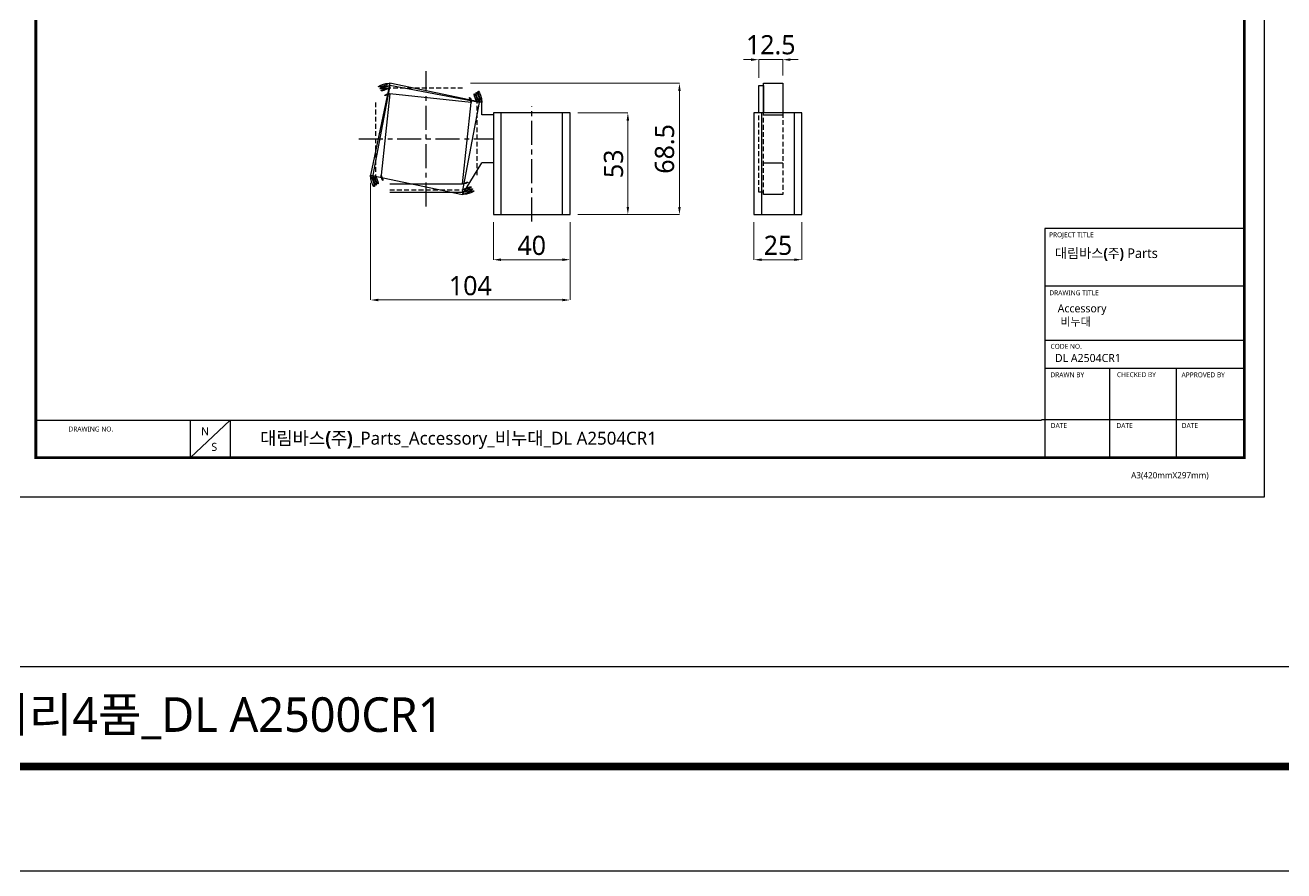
# Model space of a CAD drawing. Extents: x 16296675204 to 16296683393, y -37409618576 to -37409617244.
# Drawn here: x 16296678684 to 16296679340, y -37409618576 to -37409618135 of the extents above; entities that cross this region are included whole.
import ezdxf

# ---------------------------------------------------------------- set-up
doc = ezdxf.new("R2010")
doc.units = 0
doc.header["$LTSCALE"] = 10
doc.header["$MEASUREMENT"] = 0
doc.header["$PDMODE"] = 3
doc.header["$PDSIZE"] = -10
doc.linetypes.add('CENTER', pattern=[2, 1.25, -0.25, 0.25, -0.25])
doc.linetypes.add('HIDDEN', pattern=[0.375, 0.25, -0.125])
doc.layers.get('0').update_dxf_attribs({"linetype": 'CONTINUOUS'})
doc.layers.get('DEFPOINTS').update_dxf_attribs({"linetype": 'CONTINUOUS'})
doc.layers.add('2', color=2, linetype='HIDDEN')
doc.styles.add('Daelim Dimension', font='NanumGothic.ttf')
doc.dimstyles.new('DEFAULT', dxfattribs={"dimscale": 2, "dimtxt": 2, "dimasz": 2, "dimexe": 0, "dimexo": 2, "dimgap": 1, "dimtad": 1, "dimdec": 1, "dimzin": 9, "dimdsep": 46, "dimtxsty": 'Daelim Dimension', "dimcen": 0.5, "dimclrd": 252, "dimclre": 252, "dimclrt": 3, "dimadec": 1, "dimazin": 0, "dimtfac": 1, "dimtdec": 1, "dimtix": 1, "dimtmove": 0, "dimatfit": 3, "dimfxl": 1, "dimtolj": 1, "dimtzin": 1, "dimlwd": 9, "dimlwe": 9, "dimarcsym": 0})

# ---------------------------------------------------------------- blocks, each defined once
blk = doc.blocks.new('*D56')
at = {"color": 5, "lineweight": 9, "transparency": 16777216}
for p, q in [((16296678928.245911, -37409618237.893242), (16296678928.245911, -37409618257.393242)), ((16296678968.245911, -37409618237.893242), (16296678968.245911, -37409618257.393242)), ((16296678964.245911, -37409618257.393242), (16296678932.245911, -37409618257.393242))]:
    blk.add_line(p, q, dxfattribs=at)
at = {"color": 5, "transparency": 16777216}
for points in [[(16296678932.245911, -37409618256.726578), (16296678932.245911, -37409618258.059914), (16296678928.245911, -37409618257.393242)], [(16296678964.245911, -37409618256.726578), (16296678964.245911, -37409618258.059914), (16296678968.245911, -37409618257.393242)]]:
    blk.add_solid(points, dxfattribs=at)
at = {"layer": 'DEFPOINTS', "color": 0, "transparency": 16777216}
for p in [(16296678928.245911, -37409618233.893242), (16296678968.245911, -37409618233.893242), (16296678928.245911, -37409618257.393242)]:
    blk.add_point(p, dxfattribs=at)
at = {"color": 7, "transparency": 16777216, "insert": (16296678948.245911, -37409618249.985519), "char_height": 10, "attachment_point": 5, "style": 'Daelim Dimension'}
blk.add_mtext('\\A1;40', dxfattribs=at)
blk = doc.blocks.new('*D57')
at = {"color": 5, "lineweight": 9, "transparency": 16777216}
for p, q in [((16296678972.24592, -37409618180.89326), (16296678998.36721, -37409618180.89326)), ((16296678998.36721, -37409618229.89326), (16296678998.36721, -37409618184.89326)), ((16296678972.24592, -37409618233.89326), (16296678998.36721, -37409618233.89326))]:
    blk.add_line(p, q, dxfattribs=at)
at = {"color": 5, "transparency": 16777216}
for points in [[(16296678997.70054, -37409618184.89326), (16296678999.03388, -37409618184.89326), (16296678998.36721, -37409618180.89326)], [(16296678997.70054, -37409618229.89326), (16296678999.03388, -37409618229.89326), (16296678998.36721, -37409618233.89326)]]:
    blk.add_solid(points, dxfattribs=at)
at = {"layer": 'DEFPOINTS', "color": 0, "transparency": 16777216}
for p in [(16296678968.24592, -37409618180.89326), (16296678998.36721, -37409618180.89326), (16296678968.24592, -37409618233.89326)]:
    blk.add_point(p, dxfattribs=at)
at = {"color": 7, "transparency": 16777216, "insert": (16296678990.91655, -37409618207.39325), "char_height": 10, "attachment_point": 5, "rotation": 90, "style": 'Daelim Dimension'}
blk.add_mtext('\\A1;53', dxfattribs=at)
blk = doc.blocks.new('*D58')
at = {"color": 5, "lineweight": 9, "transparency": 16777216}
for p, q in [((16296679064.11701, -37409618237.893242), (16296679064.11701, -37409618257.393242)), ((16296679089.11701, -37409618237.893242), (16296679089.11701, -37409618257.393242)), ((16296679085.11701, -37409618257.393242), (16296679068.11701, -37409618257.393242))]:
    blk.add_line(p, q, dxfattribs=at)
at = {"color": 5, "transparency": 16777216}
for points in [[(16296679068.11701, -37409618256.726578), (16296679068.11701, -37409618258.059914), (16296679064.11701, -37409618257.393242)], [(16296679085.11701, -37409618256.726578), (16296679085.11701, -37409618258.059914), (16296679089.11701, -37409618257.393242)]]:
    blk.add_solid(points, dxfattribs=at)
at = {"layer": 'DEFPOINTS', "color": 0, "transparency": 16777216}
for p in [(16296679064.11701, -37409618233.893242), (16296679089.11701, -37409618233.893242), (16296679064.11701, -37409618257.393242)]:
    blk.add_point(p, dxfattribs=at)
at = {"color": 7, "transparency": 16777216, "insert": (16296679076.61701, -37409618249.949753), "char_height": 10, "attachment_point": 5, "style": 'Daelim Dimension'}
blk.add_mtext('\\A1;25', dxfattribs=at)
blk = doc.blocks.new('*D59')
at = {"color": 5, "lineweight": 9, "transparency": 16777216}
for p, q in [((16296678864.245911, -37409618217.393242), (16296678864.245911, -37409618278.393242)), ((16296678968.245911, -37409618237.893242), (16296678968.245911, -37409618278.393242)), ((16296678964.245911, -37409618278.393242), (16296678868.245911, -37409618278.393242))]:
    blk.add_line(p, q, dxfattribs=at)
at = {"color": 5, "transparency": 16777216}
for points in [[(16296678868.245911, -37409618277.726578), (16296678868.245911, -37409618279.059914), (16296678864.245911, -37409618278.393242)], [(16296678964.245911, -37409618277.726578), (16296678964.245911, -37409618279.059914), (16296678968.245911, -37409618278.393242)]]:
    blk.add_solid(points, dxfattribs=at)
at = {"layer": 'DEFPOINTS', "color": 0, "transparency": 16777216}
for p in [(16296678864.245911, -37409618213.393242), (16296678968.245911, -37409618233.893242), (16296678864.245911, -37409618278.393242)]:
    blk.add_point(p, dxfattribs=at)
at = {"color": 7, "transparency": 16777216, "insert": (16296678916.245911, -37409618270.985519), "char_height": 10, "attachment_point": 5, "style": 'Daelim Dimension'}
blk.add_mtext('\\A1;104', dxfattribs=at)
blk = doc.blocks.new('*D60')
at = {"color": 5, "lineweight": 9, "transparency": 16777216}
for p, q in [((16296678916.24592, -37409618165.39326), (16296679025.26181, -37409618165.39326)), ((16296679025.26181, -37409618229.89326), (16296679025.26181, -37409618169.39326)), ((16296678972.24592, -37409618233.89326), (16296679025.26181, -37409618233.89326))]:
    blk.add_line(p, q, dxfattribs=at)
at = {"color": 5, "transparency": 16777216}
for points in [[(16296679024.59514, -37409618169.39326), (16296679025.92847, -37409618169.39326), (16296679025.26181, -37409618165.39326)], [(16296679024.59514, -37409618229.89326), (16296679025.92847, -37409618229.89326), (16296679025.26181, -37409618233.89326)]]:
    blk.add_solid(points, dxfattribs=at)
at = {"layer": 'DEFPOINTS', "color": 0, "transparency": 16777216}
for p in [(16296678912.24592, -37409618165.39326), (16296679025.26181, -37409618165.39326), (16296678968.24592, -37409618233.89326)]:
    blk.add_point(p, dxfattribs=at)
at = {"color": 7, "transparency": 16777216, "insert": (16296679017.56079, -37409618199.64325), "char_height": 10, "attachment_point": 5, "rotation": 90, "style": 'Daelim Dimension'}
blk.add_mtext('\\A1;68.5', dxfattribs=at)
blk = doc.blocks.new('*D65')
at = {"color": 5, "lineweight": 9, "transparency": 16777216}
for p, q in [((16296679062.61701, -37409618153.112389), (16296679058.61701, -37409618153.112389)), ((16296679066.61701, -37409618162.643242), (16296679066.61701, -37409618153.112389)), ((16296679066.61701, -37409618153.112389), (16296679079.11701, -37409618153.112389)), ((16296679079.11701, -37409618161.393242), (16296679079.11701, -37409618153.112389)), ((16296679083.11701, -37409618153.112389), (16296679087.11701, -37409618153.112389))]:
    blk.add_line(p, q, dxfattribs=at)
at = {"color": 5, "transparency": 16777216}
for points in [[(16296679062.61701, -37409618152.445717), (16296679062.61701, -37409618153.779053), (16296679066.61701, -37409618153.112389)], [(16296679083.11701, -37409618152.445717), (16296679083.11701, -37409618153.779053), (16296679079.11701, -37409618153.112389)]]:
    blk.add_solid(points, dxfattribs=at)
at = {"layer": 'DEFPOINTS', "color": 0, "transparency": 16777216}
for p in [(16296679079.11701, -37409618153.112389), (16296679079.11701, -37409618165.393242), (16296679066.61701, -37409618166.643242)]:
    blk.add_point(p, dxfattribs=at)
at = {"color": 7, "transparency": 16777216, "insert": (16296679072.86701, -37409618145.411377), "char_height": 10, "attachment_point": 5, "style": 'Daelim Dimension'}
blk.add_mtext('\\A1;12.5', dxfattribs=at)

msp = doc.modelspace()

# ---------------------------------------------------------------- linework, layer by layer
at = {"color": 1, "linetype": 'CENTER'}
for p, q in [((16296678893.245911, -37409618229.613777), (16296678893.245911, -37409618159.172707)), ((16296678948.245911, -37409618237.504013), (16296678948.245911, -37409618177.282471)), ((16296678858.14776, -37409618194.362152), (16296678928.34407, -37409618194.362152))]:
    msp.add_line(p, q, dxfattribs=at)
for p, q in [((16296678928.245911, -37409618181.893242), (16296678922.245911, -37409618181.893242)), ((16296678932.245911, -37409618233.893242), (16296678932.245911, -37409618180.893242)), ((16296678964.245911, -37409618233.893242), (16296678964.245911, -37409618180.893242)), ((16296679068.11701, -37409618180.893242), (16296679068.11701, -37409618233.893242)), ((16296679085.11701, -37409618180.893242), (16296679085.11701, -37409618233.893242)), ((16296678928.245911, -37409618206.893242), (16296678922.245911, -37409618206.893242))]:
    msp.add_line(p, q)
at = {"color": 5, "ltscale": 40}
for p, q in [((16296679319.77466, -37409618241.158173), (16296679215.731569, -37409618241.158173)), ((16296679319.77466, -37409618271.231178), (16296679215.731569, -37409618271.231178)), ((16296679319.77466, -37409618271.231178), (16296679215.731569, -37409618271.231178)), ((16296679319.77466, -37409618299.520866), (16296679215.731569, -37409618299.520866)), ((16296679319.77466, -37409618299.520866), (16296679215.731569, -37409618299.520866)), ((16296679319.77466, -37409618314.111519), (16296679215.731569, -37409618314.111519)), ((16296679319.77466, -37409618314.111519), (16296679215.731569, -37409618314.111519)), ((16296679249.525669, -37409618314.111519), (16296679249.525669, -37409618360.558502)), ((16296679284.20821, -37409618314.111519), (16296679284.20821, -37409618360.558502)), ((16296678770.125231, -37409618341.016571), (16296678770.125231, -37409618360.632912)), ((16296678770.125231, -37409618341.016571), (16296678770.125231, -37409618360.632912)), ((16296678791.119591, -37409618341.016571), (16296678770.125231, -37409618360.632912)), ((16296678791.119591, -37409618341.016571), (16296678770.125231, -37409618360.632912)), ((16296678791.119591, -37409618341.016571), (16296678791.119591, -37409618360.632912)), ((16296678791.119591, -37409618341.016571), (16296678791.119591, -37409618360.632912)), ((16296679319.77466, -37409618340.942162), (16296679214.087021, -37409618340.942162)), ((16296679319.77466, -37409618340.942162), (16296679216.54217, -37409618340.942162)), ((16296679319.77466, -37409618360.558502), (16296679230.609449, -37409618360.558502))]:
    msp.add_line(p, q, dxfattribs=at)
at = {"color": 5, "ltscale": 0.5}
msp.add_line((16296679215.731569, -37409618241.158173), (16296679215.731569, -37409618361.187843), dxfattribs=at)
at = {"color": 5}
for p, q in [((16296678689.774549, -37409618341.016571), (16296679213.96183, -37409618341.016571)), ((16296677980.389971, -37409618469.388939), (16296679378.222731, -37409618469.388939))]:
    msp.add_line(p, q, dxfattribs=at)
at = {"ltscale": 0.5}
for points in [[(16296677952.4748, -37409618575.967308), (16296679688.4748, -37409618575.967308), (16296679688.4748, -37409617303.967308), (16296677952.4748, -37409617303.967308)], [(16296678679.306351, -37409618380.983459), (16296679330.306351, -37409618380.983459), (16296679330.306351, -37409617903.983459), (16296678679.306351, -37409617903.983459)]]:
    msp.add_lwpolyline(points, close=True, dxfattribs=at)
at = {"color": 5, "linetype": 'ByBlock', "lineweight": 200}
for points, const_width in [([(16296677980.389971, -37409618521.501404), (16296679660.389971, -37409618521.501404), (16296679660.389971, -37409617333.501404), (16296677980.389971, -37409617333.501404)], 4), ([(16296678689.774549, -37409618360.558739), (16296679319.774549, -37409618360.558739), (16296679319.774549, -37409617915.058739), (16296678689.774549, -37409617915.058739)], 1.5)]:
    msp.add_lwpolyline(points, close=True, dxfattribs=dict(at, const_width=const_width))
msp.add_lwpolyline([(16296678922.245911, -37409618181.893242), (16296678922.245911, -37409618175.393242, 0.4142135624), (16296678912.245911, -37409618165.393242), (16296678874.245911, -37409618165.393242, 0.4142135624), (16296678864.245911, -37409618175.393242), (16296678864.245911, -37409618213.393242, 0.4142135624), (16296678874.245911, -37409618223.393242), (16296678912.245911, -37409618223.393242, 0.4142135624), (16296678922.245911, -37409618213.393242), (16296678922.245911, -37409618206.893242)], format="xyb")
for points in [[(16296679069.11701, -37409618180.893242), (16296679069.11701, -37409618165.393242), (16296679079.11701, -37409618165.393242), (16296679079.11701, -37409618180.893242)], [(16296679066.61701, -37409618180.893242), (16296679066.61701, -37409618166.643242), (16296679069.11701, -37409618166.643242), (16296679069.11701, -37409618180.893242)]]:
    msp.add_lwpolyline(points)
for points in [[(16296678874.245911, -37409618222.143242), (16296678912.245911, -37409618222.143242, 0.4142135624), (16296678920.995911, -37409618213.393242), (16296678920.995911, -37409618175.393242, 0.4142135624), (16296678912.245911, -37409618166.643242), (16296678874.245911, -37409618166.643242, 0.4142135624), (16296678865.495911, -37409618175.393242), (16296678865.495911, -37409618213.393242, 0.4142135624)], [(16296678874.245911, -37409618217.893242), (16296678912.245911, -37409618217.893242, 0.4142135624), (16296678916.745911, -37409618213.393242), (16296678916.745911, -37409618175.393242, 0.4142135624), (16296678912.245911, -37409618170.893242), (16296678874.245911, -37409618170.893242, 0.4142135624), (16296678869.745911, -37409618175.393242), (16296678869.745911, -37409618213.393242, 0.4142135624)]]:
    msp.add_lwpolyline(points, format="xyb", close=True)
for points in [[(16296678968.245911, -37409618180.893242), (16296678928.245911, -37409618180.893242), (16296678928.245911, -37409618233.893242), (16296678968.245911, -37409618233.893242)], [(16296679064.11701, -37409618180.893242), (16296679064.11701, -37409618233.893242), (16296679089.11701, -37409618233.893242), (16296679089.11701, -37409618180.893242)]]:
    msp.add_lwpolyline(points, close=True)
at = {"layer": '2'}
for p, q in [((16296679069.11701, -37409618181.893242), (16296679079.11701, -37409618181.893242)), ((16296679069.11701, -37409618206.893242), (16296679079.11701, -37409618206.893242))]:
    msp.add_line(p, q, dxfattribs=at)
msp.add_lwpolyline([(16296678874.245911, -37409618220.893242), (16296678912.245911, -37409618220.893242, 0.4142135624), (16296678919.745911, -37409618213.393242), (16296678919.745911, -37409618175.393242, 0.4142135624), (16296678912.245911, -37409618167.893242), (16296678874.245911, -37409618167.893242, 0.4142135624), (16296678866.745911, -37409618175.393242), (16296678866.745911, -37409618213.393242, 0.4142135624)], format="xyb", close=True, dxfattribs=at)
for points in [[(16296679069.11701, -37409618222.143242), (16296679066.61701, -37409618222.143242), (16296679066.61701, -37409618180.893242)], [(16296679079.11701, -37409618180.893242), (16296679079.11701, -37409618223.393242), (16296679069.11701, -37409618223.393242), (16296679069.11701, -37409618180.893242)]]:
    msp.add_lwpolyline(points, dxfattribs=at)

# ---------------------------------------------------------------- texts
at = {"color": 5, "ltscale": 40, "style": 'Daelim Dimension'}
for s, height, p in [('PROJECT TITLE', 2.56901127, (16296679217.93413, -37409618245.686653)), ('DRAWING TITLE', 2.56901127, (16296679218.098829, -37409618275.922539)), ('CODE NO.', 2.5690113, (16296679218.743071, -37409618303.844521)), ('DRAWN BY', 2.5690113, (16296679218.64233, -37409618318.652924)), ('CHECKED BY', 2.5690113, (16296679253.352501, -37409618318.607353)), ('APPROVED BY', 2.56901127, (16296679287.01589, -37409618318.690338)), ('DATE', 2.5690113, (16296679218.842991, -37409618345.130913)), ('DATE', 2.5690113, (16296679253.079321, -37409618345.130913)), ('DATE', 2.5690113, (16296679287.134029, -37409618345.130913)), ('DRAWING NO.', 2.56901127, (16296678706.74745, -37409618346.951263)), ('A3(420mmX297mm)', 3.24237133, (16296679260.759609, -37409618371.374451))]:
    msp.add_text(s, height=height, dxfattribs=at).set_placement(p)
at = {"attachment_point": 1, "style": 'Daelim Dimension'}
for s, insert, char_height, width in [('{\\fPretendard Variable SemiBold|b0|i0|c129|p2;\\C7;대림바스(주)} Parts', (16296679220.98984, -37409618251.48848), 5.03600079, 80.93992813), (' Accessory\\P  비누대', (16296679221.034269, -37409618280.634933), 4.2041236, 70.7511006), ('DL A2504CR1', (16296679221.034269, -37409618306.526329), 4.20412356, 70.7511006), ('N', (16296678775.835421, -37409618344.694283), 4.204124, 5.86731056), ('S', (16296678781.24157, -37409618352.871803), 4.204124, 5.86731056)]:
    msp.add_mtext(s, dxfattribs=dict(at, insert=insert, char_height=char_height, width=width))
at = {"color": 2, "attachment_point": 1, "style": 'Daelim Dimension'}
for s, insert, char_height, width in [('대림바스{\\fPretendard Variable SemiBold|b0|i0|c129|p2;(}주{\\fPretendard Variable SemiBold|b0|i0|c129|p2;)}_Parts_Accessory_{\\fGulim|b0|i0|c129|p50;비누대}_DL A2504CR1', (16296678806.646811, -37409618347.062691), 6.75662715, 260.66283526), ('대림바스{\\fPretendard Variable SemiBold|b0|i0|c129|p2;(}주{\\fPretendard Variable SemiBold|b0|i0|c129|p2;)}_Parts_Accessory_{\\fGulim|b0|i0|c129|p50;액세서리}4{\\fGulim|b0|i0|c129|p50;품}_DL A2500CR1', (16296678292.049339, -37409618485.511917), 18.0176724, 859.36974055)]:
    msp.add_mtext(s, dxfattribs=dict(at, insert=insert, char_height=char_height, width=width))

# ---------------------------------------------------------------- dimensions: what is measured, and where the dimension line sits
for base, p1, p2, picture, middle in [((16296679079.11701, -37409618153.112389), (16296679066.61701, -37409618166.643242), (16296679079.11701, -37409618165.393242), '*D65', (16296679072.86701, -37409618145.411377)), ((16296679064.11701, -37409618257.393242), (16296679089.11701, -37409618233.893242), (16296679064.11701, -37409618233.893242), '*D58', (16296679076.61701, -37409618249.949753))]:
    dim = msp.add_linear_dim(base=base, p1=p1, p2=p2, dimstyle='DEFAULT', override={"dimtxt": 5, "dimclrd": 5, "dimclre": 5, "dimclrt": 7})
    dim.commit()
    dim.dimension.update_dxf_attribs({"geometry": picture, "text_midpoint": middle})
for base, p2, picture, middle in [((16296679025.26181, -37409618165.393257), (16296678912.245911, -37409618165.393242), '*D60', (16296679025.261801, -37409618199.64325)), ((16296678998.36721, -37409618180.893257), (16296678968.245911, -37409618180.893242), '*D57', (16296678998.367201, -37409618207.39325))]:
    dim = msp.add_linear_dim(base=base, p1=(16296678968.245911, -37409618233.893242), p2=p2, angle=270, dimstyle='DEFAULT', override={"dimtxt": 5, "dimclrd": 5, "dimclre": 5, "dimclrt": 7})
    dim.commit()
    dim.dimension.update_dxf_attribs({"geometry": picture, "text_midpoint": middle, "dimtype": 160})
for base, p2, picture, middle in [((16296678864.245911, -37409618278.393242), (16296678864.245911, -37409618213.393242), '*D59', (16296678916.245911, -37409618270.985519)), ((16296678928.245911, -37409618257.393242), (16296678928.245911, -37409618233.893242), '*D56', (16296678948.245911, -37409618249.985519))]:
    dim = msp.add_linear_dim(base=base, p1=(16296678968.245911, -37409618233.893242), p2=p2, angle=180, dimstyle='DEFAULT', override={"dimtxt": 5, "dimclrd": 5, "dimclre": 5, "dimclrt": 7})
    dim.commit()
    dim.dimension.update_dxf_attribs({"geometry": picture, "text_midpoint": middle})

doc.saveas('drawing.dxf')
